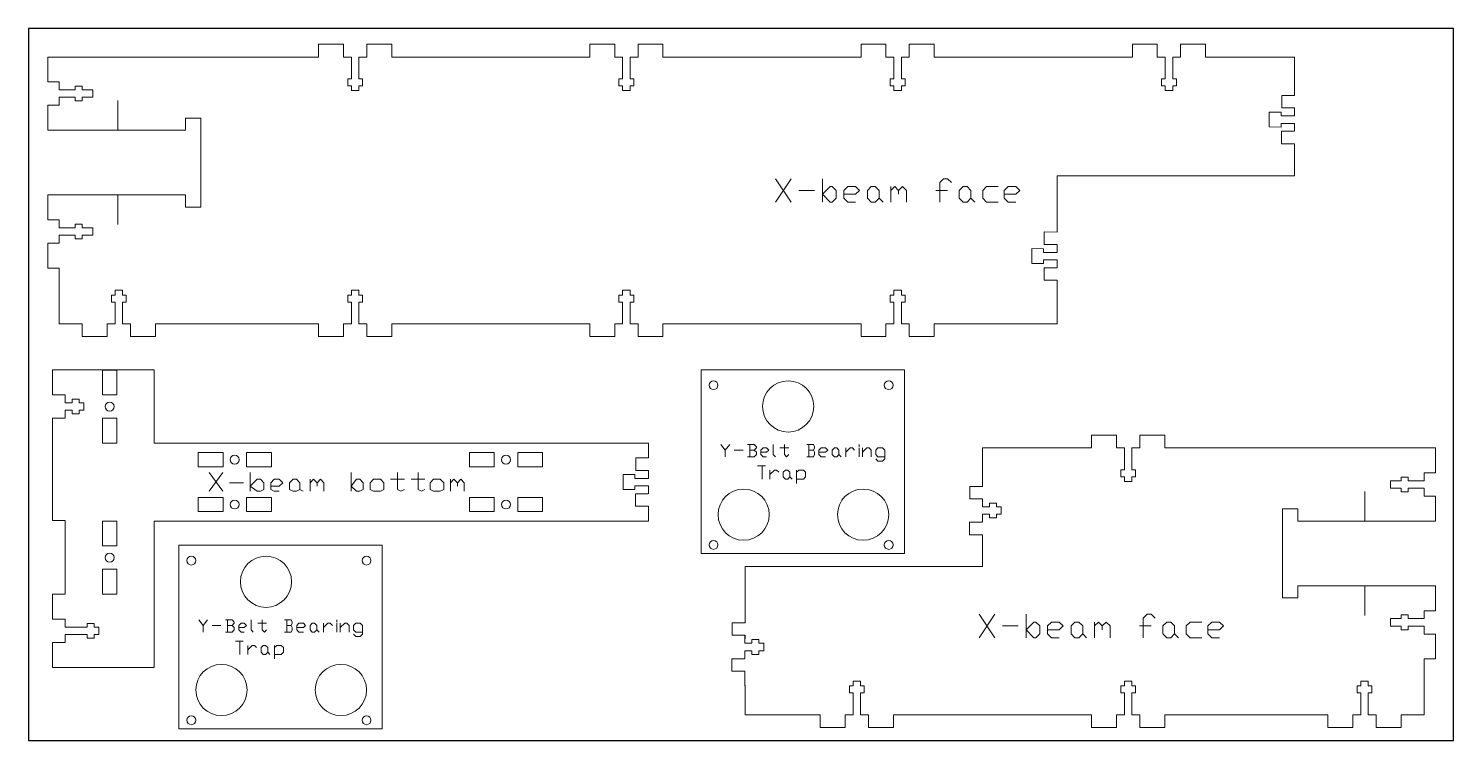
# Model space of a CAD drawing. Header units: inches. Extents: x -12 to 12, y -6 to 6.
import ezdxf

# ---------------------------------------------------------------- set-up
doc = ezdxf.new("R2010")
doc.units = ezdxf.units.IN
doc.layers.get('0').update_dxf_attribs({"linetype": 'CONTINUOUS', "lineweight": 25, "true_color": 0x000000})
doc.layers.add('CUT_SHEET_4a', color=7, linetype='CONTINUOUS', lineweight=0, true_color=0x000000)

# ---------------------------------------------------------------- blocks, each defined once
blk = doc.blocks.new('BORDER')
for p, q in [((24, 0), (0, 0)), ((0, 0), (0, -12)), ((24, -12), (24, 0)), ((0, -12), (24, -12))]:
    blk.add_line(p, q)
blk = doc.blocks.new('xbeamface_2_L')
at = {"layer": 'CUT_SHEET_4a', "color": 3, "lineweight": 15, "true_color": 0x00ff00}
for p, q in [((0, 0), (0, -0.42)), ((4.56, 0), (0, 0)), ((4.98, 0.215), (4.56, 0.215)), ((4.56, 0.215), (4.56, 0)), ((4.98, 0), (4.98, 0.215)), ((5.114, 0), (4.98, 0)), ((5.114, -0.368), (5.114, 0)), ((5.374, 0), (5.24, 0)), ((5.24, 0), (5.24, -0.368)), ((5.793, 0.215), (5.374, 0.215)), ((5.374, 0.215), (5.374, 0)), ((5.793, 0), (5.793, 0.215)), ((9.129, 0), (5.793, 0)), ((9.549, 0.215), (9.129, 0.215)), ((9.129, 0.215), (9.129, 0)), ((9.549, 0), (9.549, 0.215)), ((9.683, 0), (9.549, 0)), ((9.683, -0.368), (9.683, 0)), ((9.943, 0), (9.809, 0)), ((9.809, 0), (9.809, -0.368)), ((10.362, 0.215), (9.943, 0.215)), ((9.943, 0.215), (9.943, 0)), ((10.362, 0), (10.362, 0.215)), ((13.698, 0), (10.362, 0)), ((14.118, 0.215), (13.698, 0.215)), ((13.698, 0.215), (13.698, 0)), ((14.118, 0), (14.118, 0.215)), ((14.252, 0), (14.118, 0)), ((14.252, -0.368), (14.252, 0)), ((14.511, 0), (14.378, 0)), ((14.378, 0), (14.378, -0.368)), ((14.931, 0.215), (14.511, 0.215)), ((14.511, 0.215), (14.511, 0)), ((14.931, 0), (14.931, 0.215)), ((18.267, 0), (14.931, 0)), ((18.687, 0.215), (18.267, 0.215)), ((18.267, 0.215), (18.267, 0)), ((18.687, 0), (18.687, 0.215)), ((18.821, 0), (18.687, 0)), ((18.821, -0.368), (18.821, 0)), ((19.08, 0), (18.947, 0)), ((18.947, 0), (18.947, -0.368)), ((19.5, 0.215), (19.08, 0.215)), ((19.08, 0.215), (19.08, 0)), ((19.5, 0), (19.5, 0.215)), ((21, 0), (19.5, 0)), ((21, 0), (21, -0.649)), ((0, -0.42), (0.193, -0.42)), ((0.193, -0.42), (0.193, -0.554)), ((5.052, -0.486), (5.052, -0.368)), ((5.052, -0.368), (5.114, -0.368)), ((5.24, -0.368), (5.302, -0.368)), ((5.302, -0.368), (5.302, -0.486)), ((9.621, -0.486), (9.621, -0.368)), ((9.621, -0.368), (9.683, -0.368)), ((9.809, -0.368), (9.871, -0.368)), ((9.871, -0.368), (9.871, -0.486)), ((14.19, -0.486), (14.19, -0.368)), ((14.19, -0.368), (14.252, -0.368)), ((14.378, -0.368), (14.44, -0.368)), ((14.44, -0.368), (14.44, -0.486)), ((18.759, -0.486), (18.759, -0.368)), ((18.759, -0.368), (18.821, -0.368)), ((18.947, -0.368), (19.009, -0.368)), ((19.009, -0.368), (19.009, -0.486)), ((0.193, -0.554), (0.461, -0.554)), ((0.461, -0.679), (0.193, -0.679)), ((0.193, -0.679), (0.193, -0.813)), ((0.461, -0.554), (0.461, -0.492)), ((0.461, -0.492), (0.579, -0.492)), ((0.461, -0.741), (0.461, -0.679)), ((0.579, -0.492), (0.579, -0.554)), ((0.579, -0.554), (0.758, -0.554)), ((0.758, -0.679), (0.579, -0.679)), ((0.579, -0.679), (0.579, -0.741)), ((0.758, -0.554), (0.758, -0.679)), ((5.114, -0.486), (5.052, -0.486)), ((5.114, -0.565), (5.114, -0.486)), ((5.24, -0.565), (5.114, -0.565)), ((5.302, -0.486), (5.24, -0.486)), ((5.24, -0.486), (5.24, -0.565)), ((9.683, -0.486), (9.621, -0.486)), ((9.683, -0.565), (9.683, -0.486)), ((9.809, -0.565), (9.683, -0.565)), ((9.871, -0.486), (9.809, -0.486)), ((9.809, -0.486), (9.809, -0.565)), ((14.252, -0.486), (14.19, -0.486)), ((14.252, -0.565), (14.252, -0.486)), ((14.378, -0.565), (14.252, -0.565)), ((14.44, -0.486), (14.378, -0.486)), ((14.378, -0.486), (14.378, -0.565)), ((18.821, -0.486), (18.759, -0.486)), ((18.821, -0.565), (18.821, -0.486)), ((18.947, -0.565), (18.821, -0.565)), ((19.009, -0.486), (18.947, -0.486)), ((18.947, -0.486), (18.947, -0.565)), ((20.784, -0.648), (20.784, -0.858)), ((20.784, -0.648), (21, -0.649)), ((0.193, -0.813), (0, -0.813)), ((0, -0.813), (0, -1.233)), ((0.579, -0.741), (0.461, -0.741)), ((20.572, -1.179), (20.572, -0.929)), ((20.572, -0.929), (20.771, -0.93)), ((20.771, -0.93), (20.771, -0.993)), ((20.784, -0.858), (20.999, -0.858)), ((20.999, -0.858), (21, -0.993)), ((2.322, -1.234), (2.322, -1.029)), ((2.322, -1.029), (2.562, -1.029)), ((2.562, -1.029), (2.572, -1.029)), ((2.572, -1.029), (2.577, -1.029)), ((2.577, -1.029), (2.577, -2.528)), ((20.771, -1.18), (20.572, -1.179)), ((20.771, -0.993), (20.999, -0.993)), ((20.771, -1.119), (20.999, -1.118)), ((20.771, -1.119), (20.771, -1.18)), ((21, -1.118), (21, -1.25)), ((0, -1.233), (0.193, -1.233)), ((0.193, -1.233), (0.193, -1.234)), ((0.193, -1.234), (2.322, -1.234)), ((20.78, -1.252), (20.78, -1.462)), ((20.995, -1.252), (20.78, -1.252)), ((20.78, -1.462), (20.999, -1.462)), ((21, -1.462), (21, -2)), ((21, -2), (17, -2)), ((17, -2), (17, -2.949)), ((0.193, -2.324), (0, -2.324)), ((0, -2.324), (0, -2.743)), ((2.322, -2.323), (0.193, -2.323)), ((0.193, -2.323), (0.193, -2.324)), ((2.322, -2.528), (2.322, -2.323)), ((2.562, -2.528), (2.322, -2.528)), ((2.572, -2.528), (2.562, -2.528)), ((2.577, -2.528), (2.572, -2.528)), ((0, -2.743), (0.193, -2.743)), ((0.193, -2.743), (0.193, -2.877)), ((0.193, -2.877), (0.461, -2.877)), ((0.461, -2.877), (0.461, -2.815)), ((0.461, -2.815), (0.579, -2.815)), ((0.579, -2.815), (0.579, -2.877)), ((0.579, -2.877), (0.758, -2.877)), ((0.758, -2.877), (0.758, -3.003)), ((0.461, -3.003), (0.193, -3.003)), ((0.193, -3.003), (0.193, -3.137)), ((0.461, -3.065), (0.461, -3.003)), ((0.579, -3.065), (0.461, -3.065)), ((0.758, -3.003), (0.579, -3.003)), ((0.579, -3.003), (0.579, -3.065)), ((16.784, -2.948), (16.784, -3.158)), ((16.784, -2.948), (17, -2.949)), ((0.193, -3.137), (0, -3.137)), ((0, -3.137), (0, -3.557)), ((16.572, -3.479), (16.572, -3.229)), ((16.572, -3.229), (16.771, -3.23)), ((16.771, -3.23), (16.771, -3.293)), ((16.771, -3.293), (16.999, -3.293)), ((16.784, -3.158), (16.999, -3.158)), ((17, -3.158), (16.999, -3.293)), ((16.999, -3.158), (16.999, -3.293)), ((0, -3.557), (0.193, -3.557)), ((0.193, -3.557), (0.193, -4.497)), ((16.771, -3.48), (16.572, -3.479)), ((16.771, -3.419), (16.999, -3.418)), ((16.771, -3.419), (16.771, -3.48)), ((16.78, -3.552), (16.78, -3.762)), ((16.995, -3.552), (16.78, -3.552)), ((16.999, -3.418), (16.999, -3.551)), ((16.78, -3.762), (16.999, -3.762)), ((16.999, -3.762), (16.999, -4.008)), ((1.072, -4.129), (1.072, -4.011)), ((1.072, -4.011), (1.134, -4.011)), ((1.134, -4.011), (1.134, -3.932)), ((1.134, -3.932), (1.26, -3.932)), ((1.26, -3.932), (1.26, -4.011)), ((1.26, -4.011), (1.322, -4.011)), ((1.322, -4.011), (1.322, -4.129)), ((5.052, -4.129), (5.052, -4.011)), ((5.052, -4.011), (5.114, -4.011)), ((5.114, -4.011), (5.114, -3.932)), ((5.114, -3.932), (5.24, -3.932)), ((5.24, -3.932), (5.24, -4.011)), ((5.24, -4.011), (5.302, -4.011)), ((5.302, -4.011), (5.302, -4.129)), ((9.621, -4.129), (9.621, -4.011)), ((9.621, -4.011), (9.683, -4.011)), ((9.683, -4.011), (9.683, -3.932)), ((9.683, -3.932), (9.809, -3.932)), ((9.809, -3.932), (9.809, -4.011)), ((9.809, -4.011), (9.871, -4.011)), ((9.871, -4.011), (9.871, -4.129)), ((14.19, -4.129), (14.19, -4.011)), ((14.19, -4.011), (14.252, -4.011)), ((14.252, -4.011), (14.252, -3.932)), ((14.252, -3.932), (14.378, -3.932)), ((14.378, -3.932), (14.378, -4.011)), ((14.378, -4.011), (14.44, -4.011)), ((14.44, -4.011), (14.44, -4.129)), ((16.999, -4.008), (16.999, -4.011)), ((17, -4), (17, -4.497)), ((1.134, -4.129), (1.072, -4.129)), ((1.134, -4.497), (1.134, -4.129)), ((1.322, -4.129), (1.26, -4.129)), ((1.26, -4.129), (1.26, -4.497)), ((5.114, -4.129), (5.052, -4.129)), ((5.114, -4.497), (5.114, -4.129)), ((5.302, -4.129), (5.24, -4.129)), ((5.24, -4.129), (5.24, -4.497)), ((9.683, -4.129), (9.621, -4.129)), ((9.683, -4.497), (9.683, -4.129)), ((9.871, -4.129), (9.809, -4.129)), ((9.809, -4.129), (9.809, -4.497)), ((14.252, -4.129), (14.19, -4.129)), ((14.252, -4.497), (14.252, -4.129)), ((14.44, -4.129), (14.378, -4.129)), ((14.378, -4.129), (14.378, -4.497)), ((0.193, -4.497), (0.581, -4.497)), ((0.581, -4.497), (0.581, -4.712)), ((1.001, -4.712), (1.001, -4.497)), ((1.001, -4.497), (1.134, -4.497)), ((1.26, -4.497), (1.394, -4.497)), ((1.394, -4.497), (1.394, -4.712)), ((1.814, -4.712), (1.814, -4.497)), ((1.814, -4.497), (4.56, -4.497)), ((4.56, -4.497), (4.56, -4.712)), ((4.98, -4.712), (4.98, -4.497)), ((4.98, -4.497), (5.114, -4.497)), ((5.24, -4.497), (5.374, -4.497)), ((5.374, -4.497), (5.374, -4.712)), ((5.793, -4.712), (5.793, -4.497)), ((5.793, -4.497), (9.129, -4.497)), ((9.129, -4.497), (9.129, -4.712)), ((9.549, -4.712), (9.549, -4.497)), ((9.549, -4.497), (9.683, -4.497)), ((9.809, -4.497), (9.943, -4.497)), ((9.943, -4.497), (9.943, -4.712)), ((10.362, -4.712), (10.362, -4.497)), ((10.362, -4.497), (13.698, -4.497)), ((13.698, -4.497), (13.698, -4.712)), ((14.118, -4.712), (14.118, -4.497)), ((14.118, -4.497), (14.252, -4.497)), ((14.378, -4.497), (14.511, -4.497)), ((14.511, -4.497), (14.511, -4.712)), ((14.931, -4.712), (14.931, -4.497)), ((14.931, -4.497), (17, -4.497)), ((17, -4.497), (17, -4.5)), ((0.581, -4.712), (1.001, -4.712)), ((1.394, -4.712), (1.814, -4.712)), ((4.56, -4.712), (4.98, -4.712)), ((5.374, -4.712), (5.793, -4.712)), ((9.129, -4.712), (9.549, -4.712)), ((9.943, -4.712), (10.362, -4.712)), ((13.698, -4.712), (14.118, -4.712)), ((14.511, -4.712), (14.931, -4.712))]:
    blk.add_line(p, q, dxfattribs=at)
at = {"layer": 'CUT_SHEET_4a'}
for p, q in [((21, -0.649), (21, -0.649)), ((20.999, -0.858), (20.999, -0.858)), ((21, -0.993), (21, -0.993)), ((21, -1.118), (21, -1.118)), ((20.995, -1.252), (20.995, -1.252)), ((21, -2), (21, -2))]:
    blk.add_line(p, q, dxfattribs=at)
at = {"layer": 'CUT_SHEET_4a', "color": 7, "lineweight": 15, "true_color": 0x000000}
for p, q in [((1.18, -0.734), (1.18, -1.234)), ((12.257, -2.051), (12.52, -2.446)), ((12.257, -2.446), (12.52, -2.051)), ((13.047, -2.446), (13.047, -2.051)), ((15.088, -2.051), (15.023, -2.117)), ((15.023, -2.117), (15.023, -2.446)), ((15.154, -2.051), (15.088, -2.051)), ((15.22, -2.117), (15.154, -2.051)), ((1.18, -2.323), (1.18, -2.823)), ((12.652, -2.248), (12.915, -2.248)), ((13.047, -2.314), (13.179, -2.182)), ((13.179, -2.446), (13.047, -2.314)), ((13.179, -2.182), (13.212, -2.182)), ((13.212, -2.182), (13.277, -2.248)), ((13.277, -2.38), (13.212, -2.446)), ((13.277, -2.248), (13.277, -2.38)), ((13.475, -2.182), (13.409, -2.248)), ((13.409, -2.248), (13.409, -2.38)), ((13.409, -2.314), (13.607, -2.314)), ((13.409, -2.38), (13.475, -2.446)), ((13.607, -2.182), (13.475, -2.182)), ((13.673, -2.248), (13.607, -2.182)), ((13.607, -2.314), (13.673, -2.248)), ((13.804, -2.248), (13.87, -2.182)), ((13.804, -2.38), (13.804, -2.248)), ((13.87, -2.446), (13.804, -2.38)), ((13.87, -2.182), (13.936, -2.182)), ((13.936, -2.182), (14.002, -2.248)), ((14.002, -2.38), (13.936, -2.446)), ((14.002, -2.248), (14.002, -2.38)), ((14.002, -2.38), (14.068, -2.446)), ((14.199, -2.248), (14.265, -2.182)), ((14.199, -2.446), (14.199, -2.182)), ((14.265, -2.182), (14.331, -2.248)), ((14.331, -2.248), (14.397, -2.182)), ((14.331, -2.248), (14.331, -2.314)), ((14.397, -2.182), (14.463, -2.248)), ((14.463, -2.248), (14.463, -2.446)), ((14.957, -2.248), (15.154, -2.248)), ((15.352, -2.248), (15.418, -2.182)), ((15.352, -2.38), (15.352, -2.248)), ((15.418, -2.446), (15.352, -2.38)), ((15.418, -2.182), (15.484, -2.182)), ((15.484, -2.182), (15.549, -2.248)), ((15.549, -2.38), (15.484, -2.446)), ((15.549, -2.248), (15.549, -2.38)), ((15.549, -2.38), (15.615, -2.446)), ((15.813, -2.182), (15.747, -2.248)), ((15.747, -2.248), (15.747, -2.38)), ((15.747, -2.38), (15.813, -2.446)), ((16.01, -2.182), (15.813, -2.182)), ((16.175, -2.182), (16.109, -2.248)), ((16.109, -2.248), (16.109, -2.38)), ((16.109, -2.314), (16.307, -2.314)), ((16.109, -2.38), (16.175, -2.446)), ((16.307, -2.182), (16.175, -2.182)), ((16.373, -2.248), (16.307, -2.182)), ((16.307, -2.314), (16.373, -2.248)), ((13.212, -2.446), (13.179, -2.446)), ((13.475, -2.446), (13.607, -2.446)), ((13.936, -2.446), (13.87, -2.446)), ((15.484, -2.446), (15.418, -2.446)), ((15.813, -2.446), (16.01, -2.446)), ((16.175, -2.446), (16.307, -2.446))]:
    blk.add_line(p, q, dxfattribs=at)
blk = doc.blocks.new('xbeamface_2_R')
at = {"layer": 'CUT_SHEET_4a', "color": 3, "lineweight": 15, "true_color": 0x00ff00}
for p, q in [((6.256, 2.215), (5.836, 2.215)), ((5.836, 2.215), (5.836, 2)), ((6.256, 2), (6.256, 2.215)), ((7.069, 2.215), (6.649, 2.215)), ((6.649, 2.215), (6.649, 2)), ((7.069, 2), (7.069, 2.215)), ((5.836, 2), (4, 2)), ((4, 2), (4, 1.351)), ((6.39, 2), (6.256, 2)), ((6.39, 1.632), (6.39, 2)), ((6.649, 2), (6.515, 2)), ((6.515, 2), (6.515, 1.632)), ((11.629, 2), (7.069, 2)), ((11.629, 1.58), (11.629, 2)), ((6.328, 1.514), (6.328, 1.632)), ((6.328, 1.632), (6.39, 1.632)), ((6.39, 1.514), (6.328, 1.514)), ((6.39, 1.435), (6.39, 1.514)), ((6.515, 1.632), (6.577, 1.632)), ((6.577, 1.514), (6.515, 1.514)), ((6.515, 1.514), (6.515, 1.435)), ((6.577, 1.632), (6.577, 1.514)), ((10.872, 1.321), (10.872, 1.446)), ((10.872, 1.446), (11.05, 1.446)), ((11.05, 1.446), (11.05, 1.508)), ((11.05, 1.508), (11.169, 1.508)), ((11.169, 1.508), (11.169, 1.446)), ((11.169, 1.446), (11.436, 1.446)), ((11.436, 1.446), (11.436, 1.58)), ((11.436, 1.58), (11.629, 1.58)), ((3.784, 1.352), (3.784, 1.142)), ((3.784, 1.352), (4, 1.351)), ((6.515, 1.435), (6.39, 1.435)), ((11.05, 1.321), (10.872, 1.321)), ((11.05, 1.259), (11.05, 1.321)), ((11.169, 1.259), (11.05, 1.259)), ((11.436, 1.321), (11.169, 1.321)), ((11.169, 1.321), (11.169, 1.259)), ((11.436, 1.187), (11.436, 1.321)), ((3.784, 1.142), (3.999, 1.142)), ((3.999, 1.142), (4, 1.007)), ((3.999, 1.007), (4.117, 1.007)), ((4.117, 1.007), (4.117, 1.069)), ((4.117, 1.069), (4.235, 1.069)), ((4.235, 1.069), (4.235, 1.007)), ((4.235, 1.007), (4.314, 1.007)), ((4.314, 1.007), (4.314, 0.882)), ((9.053, -0.528), (9.053, 0.971)), ((9.053, 0.971), (9.058, 0.971)), ((9.058, 0.971), (9.068, 0.971)), ((9.068, 0.971), (9.308, 0.971)), ((9.308, 0.971), (9.308, 0.766)), ((11.629, 1.187), (11.436, 1.187)), ((11.629, 0.767), (11.629, 1.187)), ((3.78, 0.748), (3.78, 0.538)), ((3.995, 0.748), (3.78, 0.748)), ((4.117, 0.882), (3.999, 0.882)), ((4, 0.882), (4, 0.75)), ((4.117, 0.82), (4.117, 0.882)), ((4.235, 0.82), (4.117, 0.82)), ((4.314, 0.882), (4.235, 0.882)), ((4.235, 0.882), (4.235, 0.82)), ((9.308, 0.766), (11.436, 0.766)), ((11.436, 0.766), (11.436, 0.767)), ((11.436, 0.767), (11.629, 0.767)), ((3.78, 0.538), (3.999, 0.538)), ((4, 0.538), (4, 0)), ((4, 0), (0, 0)), ((0, 0), (0, -0.949)), ((11.436, -0.323), (9.308, -0.323)), ((9.308, -0.323), (9.308, -0.528)), ((11.436, -0.324), (11.436, -0.323)), ((11.629, -0.324), (11.436, -0.324)), ((11.629, -0.743), (11.629, -0.324)), ((9.058, -0.528), (9.053, -0.528)), ((9.068, -0.528), (9.058, -0.528)), ((9.308, -0.528), (9.068, -0.528)), ((-0.216, -0.948), (-0.216, -1.158)), ((-0.216, -0.948), (0, -0.949)), ((10.872, -1.003), (10.872, -0.877)), ((10.872, -0.877), (11.05, -0.877)), ((11.05, -0.877), (11.05, -0.815)), ((11.05, -0.815), (11.169, -0.815)), ((11.169, -0.815), (11.169, -0.877)), ((11.169, -0.877), (11.436, -0.877)), ((11.436, -0.877), (11.436, -0.743)), ((11.436, -0.743), (11.629, -0.743)), ((-0.216, -1.158), (-0.001, -1.158)), ((0, -1.158), (-0.001, -1.293)), ((-0.001, -1.158), (-0.001, -1.293)), ((11.05, -1.003), (10.872, -1.003)), ((11.05, -1.065), (11.05, -1.003)), ((11.169, -1.065), (11.05, -1.065)), ((11.436, -1.003), (11.169, -1.003)), ((11.169, -1.003), (11.169, -1.065)), ((11.436, -1.137), (11.436, -1.003)), ((11.629, -1.137), (11.436, -1.137)), ((11.629, -1.557), (11.629, -1.137)), ((-0.001, -1.293), (0.117, -1.293)), ((0.117, -1.418), (-0.001, -1.418)), ((-0.001, -1.418), (-0.001, -1.551)), ((0.117, -1.293), (0.117, -1.231)), ((0.117, -1.231), (0.235, -1.231)), ((0.117, -1.48), (0.117, -1.418)), ((0.235, -1.231), (0.235, -1.293)), ((0.235, -1.293), (0.314, -1.293)), ((0.314, -1.418), (0.235, -1.418)), ((0.235, -1.418), (0.235, -1.48)), ((0.314, -1.293), (0.314, -1.418)), ((-0.22, -1.552), (-0.22, -1.762)), ((-0.005, -1.552), (-0.22, -1.552)), ((0.235, -1.48), (0.117, -1.48)), ((11.436, -2.497), (11.436, -1.557)), ((11.436, -1.557), (11.629, -1.557)), ((-0.22, -1.762), (-0.001, -1.762)), ((-0.001, -1.762), (-0.001, -2.008)), ((-0.001, -2.008), (-0.001, -2.011)), ((0, -2), (0, -2.497)), ((1.759, -2.129), (1.759, -2.011)), ((1.759, -2.011), (1.821, -2.011)), ((1.821, -2.129), (1.759, -2.129)), ((1.821, -2.011), (1.821, -1.932)), ((1.821, -1.932), (1.947, -1.932)), ((1.821, -2.497), (1.821, -2.129)), ((1.947, -1.932), (1.947, -2.011)), ((1.947, -2.011), (2.009, -2.011)), ((2.009, -2.129), (1.947, -2.129)), ((1.947, -2.129), (1.947, -2.497)), ((2.009, -2.011), (2.009, -2.129)), ((6.328, -2.129), (6.328, -2.011)), ((6.328, -2.011), (6.39, -2.011)), ((6.39, -2.129), (6.328, -2.129)), ((6.39, -2.011), (6.39, -1.932)), ((6.39, -1.932), (6.515, -1.932)), ((6.39, -2.497), (6.39, -2.129)), ((6.515, -1.932), (6.515, -2.011)), ((6.515, -2.011), (6.577, -2.011)), ((6.577, -2.129), (6.515, -2.129)), ((6.515, -2.129), (6.515, -2.497)), ((6.577, -2.011), (6.577, -2.129)), ((10.307, -2.129), (10.307, -2.011)), ((10.307, -2.011), (10.369, -2.011)), ((10.369, -2.129), (10.307, -2.129)), ((10.369, -2.011), (10.369, -1.932)), ((10.369, -1.932), (10.495, -1.932)), ((10.369, -2.497), (10.369, -2.129)), ((10.495, -1.932), (10.495, -2.011)), ((10.495, -2.011), (10.557, -2.011)), ((10.557, -2.129), (10.495, -2.129)), ((10.495, -2.129), (10.495, -2.497)), ((10.557, -2.011), (10.557, -2.129)), ((0, -2.497), (0, -2.5)), ((0, -2.497), (1.267, -2.497)), ((1.267, -2.497), (1.267, -2.712)), ((1.687, -2.712), (1.687, -2.497)), ((1.687, -2.497), (1.821, -2.497)), ((1.947, -2.497), (2.08, -2.497)), ((2.08, -2.497), (2.08, -2.712)), ((2.5, -2.712), (2.5, -2.497)), ((2.5, -2.497), (5.836, -2.497)), ((5.836, -2.497), (5.836, -2.712)), ((6.256, -2.712), (6.256, -2.497)), ((6.256, -2.497), (6.39, -2.497)), ((6.515, -2.497), (6.649, -2.497)), ((6.649, -2.497), (6.649, -2.712)), ((7.069, -2.712), (7.069, -2.497)), ((7.069, -2.497), (9.816, -2.497)), ((9.816, -2.497), (9.816, -2.712)), ((10.235, -2.712), (10.235, -2.497)), ((10.235, -2.497), (10.369, -2.497)), ((10.495, -2.497), (10.629, -2.497)), ((10.629, -2.497), (10.629, -2.712)), ((11.049, -2.712), (11.049, -2.497)), ((11.049, -2.497), (11.436, -2.497)), ((1.267, -2.712), (1.687, -2.712)), ((2.08, -2.712), (2.5, -2.712)), ((5.836, -2.712), (6.256, -2.712)), ((6.649, -2.712), (7.069, -2.712)), ((9.816, -2.712), (10.235, -2.712)), ((10.629, -2.712), (11.049, -2.712))]:
    blk.add_line(p, q, dxfattribs=at)
at = {"layer": 'CUT_SHEET_4a'}
for p, q in [((4, 1.351), (4, 1.351)), ((3.999, 1.142), (3.999, 1.142)), ((4, 1.007), (4, 1.007)), ((3.995, 0.748), (3.995, 0.748)), ((4, 0.882), (4, 0.882)), ((4, 0), (4, 0))]:
    blk.add_line(p, q, dxfattribs=at)
at = {"layer": 'CUT_SHEET_4a', "color": 7, "lineweight": 15, "true_color": 0x000000}
for p, q in [((10.438, 1.266), (10.438, 0.766)), ((10.438, -0.323), (10.438, -0.823)), ((3.942, -0.802), (4.205, -1.198)), ((3.942, -1.198), (4.205, -0.802)), ((4.732, -1.198), (4.732, -0.802)), ((4.732, -1.066), (4.864, -0.934)), ((4.864, -0.934), (4.897, -0.934)), ((4.897, -0.934), (4.963, -1)), ((5.16, -0.934), (5.095, -1)), ((5.292, -0.934), (5.16, -0.934)), ((5.358, -1), (5.292, -0.934)), ((5.49, -1), (5.556, -0.934)), ((5.556, -0.934), (5.621, -0.934)), ((5.621, -0.934), (5.687, -1)), ((5.885, -1), (5.951, -0.934)), ((5.885, -1.198), (5.885, -0.934)), ((5.951, -0.934), (6.016, -1)), ((6.016, -1), (6.082, -0.934)), ((6.082, -0.934), (6.148, -1)), ((6.774, -0.802), (6.708, -0.868)), ((6.708, -0.868), (6.708, -1.198)), ((6.84, -0.802), (6.774, -0.802)), ((6.905, -0.868), (6.84, -0.802)), ((7.037, -1), (7.103, -0.934)), ((7.103, -0.934), (7.169, -0.934)), ((7.169, -0.934), (7.235, -1)), ((7.498, -0.934), (7.432, -1)), ((7.696, -0.934), (7.498, -0.934)), ((7.86, -0.934), (7.795, -1)), ((7.992, -0.934), (7.86, -0.934)), ((8.058, -1), (7.992, -0.934)), ((4.337, -1), (4.601, -1)), ((4.864, -1.198), (4.732, -1.066)), ((4.897, -1.198), (4.864, -1.198)), ((4.963, -1.132), (4.897, -1.198)), ((4.963, -1), (4.963, -1.132)), ((5.095, -1), (5.095, -1.132)), ((5.095, -1.066), (5.292, -1.066)), ((5.095, -1.132), (5.16, -1.198)), ((5.16, -1.198), (5.292, -1.198)), ((5.292, -1.066), (5.358, -1)), ((5.49, -1.132), (5.49, -1)), ((5.556, -1.198), (5.49, -1.132)), ((5.621, -1.198), (5.556, -1.198)), ((5.687, -1.132), (5.621, -1.198)), ((5.687, -1), (5.687, -1.132)), ((5.687, -1.132), (5.753, -1.198)), ((6.016, -1), (6.016, -1.066)), ((6.148, -1), (6.148, -1.198)), ((6.642, -1), (6.84, -1)), ((7.037, -1.132), (7.037, -1)), ((7.103, -1.198), (7.037, -1.132)), ((7.169, -1.198), (7.103, -1.198)), ((7.235, -1.132), (7.169, -1.198)), ((7.235, -1), (7.235, -1.132)), ((7.235, -1.132), (7.301, -1.198)), ((7.432, -1), (7.432, -1.132)), ((7.432, -1.132), (7.498, -1.198)), ((7.498, -1.198), (7.696, -1.198)), ((7.795, -1), (7.795, -1.132)), ((7.795, -1.066), (7.992, -1.066)), ((7.795, -1.132), (7.86, -1.198)), ((7.86, -1.198), (7.992, -1.198)), ((7.992, -1.066), (8.058, -1))]:
    blk.add_line(p, q, dxfattribs=at)
blk = doc.blocks.new('xbeambottomL')
at = {"layer": 'CUT_SHEET_4a', "color": 3, "lineweight": 15, "true_color": 0x00ff00}
for p, q in [((1.714, 0), (0, 0)), ((0, 0), (0, -0.42)), ((1.714, -1.234), (1.714, 0)), ((1.084, -0.001), (0.845, -0.001)), ((0.845, -0.001), (0.845, -0.42)), ((1.084, -0.42), (1.084, -0.001)), ((0, -0.42), (0.215, -0.42)), ((0.215, -0.42), (0.215, -0.554)), ((0.845, -0.42), (1.084, -0.42)), ((0.215, -0.554), (0.333, -0.554)), ((0.333, -0.679), (0.215, -0.679)), ((0.215, -0.679), (0.215, -0.813)), ((0.333, -0.554), (0.333, -0.492)), ((0.333, -0.492), (0.451, -0.492)), ((0.333, -0.741), (0.333, -0.679)), ((0.451, -0.492), (0.451, -0.554)), ((0.451, -0.554), (0.53, -0.554)), ((0.53, -0.679), (0.451, -0.679)), ((0.451, -0.679), (0.451, -0.741)), ((0.53, -0.554), (0.53, -0.679)), ((0.215, -0.813), (0, -0.813)), ((0, -0.813), (0, -2.538)), ((0.451, -0.741), (0.333, -0.741)), ((1.084, -0.814), (0.845, -0.814)), ((0.845, -0.814), (0.845, -1.234)), ((1.084, -1.234), (1.084, -0.814)), ((0.845, -1.234), (1.084, -1.234)), ((5.355, -1.234), (1.714, -1.234)), ((2.454, -1.392), (2.873, -1.392)), ((2.454, -1.632), (2.454, -1.392)), ((2.873, -1.392), (2.873, -1.632)), ((3.267, -1.392), (3.687, -1.392)), ((3.267, -1.632), (3.267, -1.392)), ((3.687, -1.392), (3.687, -1.632)), ((10.039, -1.234), (5.355, -1.234)), ((7.442, -1.392), (7.022, -1.392)), ((7.022, -1.392), (7.022, -1.632)), ((7.442, -1.632), (7.442, -1.392)), ((8.255, -1.392), (7.836, -1.392)), ((7.836, -1.392), (7.836, -1.632)), ((8.255, -1.632), (8.255, -1.392)), ((10.039, -1.234), (10.038, -1.483)), ((2.873, -1.632), (2.454, -1.632)), ((3.687, -1.632), (3.267, -1.632)), ((7.022, -1.632), (7.442, -1.632)), ((7.836, -1.632), (8.255, -1.632)), ((9.823, -1.482), (9.823, -1.692)), ((9.823, -1.482), (10.038, -1.483)), ((9.611, -2.013), (9.611, -1.763)), ((9.611, -1.763), (9.81, -1.764)), ((9.81, -1.764), (9.81, -1.827)), ((9.81, -1.827), (10.038, -1.827)), ((9.823, -1.692), (10.038, -1.692)), ((10.038, -1.692), (10.038, -1.827)), ((2.454, -2.388), (2.454, -2.148)), ((2.454, -2.148), (2.873, -2.148)), ((2.873, -2.148), (2.873, -2.388)), ((3.267, -2.388), (3.267, -2.148)), ((3.267, -2.148), (3.687, -2.148)), ((3.687, -2.148), (3.687, -2.388)), ((7.442, -2.148), (7.022, -2.148)), ((7.022, -2.148), (7.022, -2.388)), ((7.442, -2.388), (7.442, -2.148)), ((8.255, -2.148), (7.836, -2.148)), ((7.836, -2.148), (7.836, -2.388)), ((8.255, -2.388), (8.255, -2.148)), ((9.81, -2.014), (9.611, -2.013)), ((9.81, -1.953), (10.038, -1.953)), ((9.81, -1.953), (9.81, -2.014)), ((9.819, -2.086), (9.819, -2.296)), ((10.034, -2.086), (9.819, -2.086)), ((10.038, -1.953), (10.038, -2.086)), ((2.873, -2.388), (2.454, -2.388)), ((3.687, -2.388), (3.267, -2.388)), ((7.022, -2.388), (7.442, -2.388)), ((7.836, -2.388), (8.255, -2.388)), ((9.819, -2.296), (10.038, -2.296)), ((10.038, -2.296), (10.037, -2.546)), ((0, -2.538), (0.215, -2.538)), ((0.215, -2.538), (0.215, -3.78)), ((1.084, -2.547), (0.845, -2.547)), ((0.845, -2.547), (0.845, -2.966)), ((1.084, -2.966), (1.084, -2.547)), ((1.714, -3.78), (1.714, -2.546)), ((1.714, -2.546), (5.355, -2.546)), ((5.355, -2.546), (10.037, -2.546)), ((0.845, -2.966), (1.084, -2.966)), ((1.084, -3.36), (0.845, -3.36)), ((0.845, -3.36), (0.845, -3.78)), ((1.084, -3.78), (1.084, -3.36)), ((0.215, -3.78), (0, -3.78)), ((0, -3.78), (0, -4.2)), ((0.845, -3.78), (1.084, -3.78)), ((1.714, -5.013), (1.714, -3.78)), ((0, -4.2), (0.215, -4.2)), ((0.215, -4.2), (0.215, -4.334)), ((0.583, -4.334), (0.583, -4.272)), ((0.583, -4.272), (0.701, -4.272)), ((0.701, -4.272), (0.701, -4.334)), ((0.215, -4.334), (0.583, -4.334)), ((0.583, -4.46), (0.215, -4.46)), ((0.215, -4.46), (0.215, -4.593)), ((0.583, -4.522), (0.583, -4.46)), ((0.701, -4.522), (0.583, -4.522)), ((0.701, -4.334), (0.78, -4.334)), ((0.78, -4.46), (0.701, -4.46)), ((0.701, -4.46), (0.701, -4.522)), ((0.78, -4.334), (0.78, -4.46)), ((0.215, -4.593), (0, -4.593)), ((0, -4.593), (0, -5.013)), ((0, -5.013), (1.714, -5.013))]:
    blk.add_line(p, q, dxfattribs=at)
at = {"layer": 'CUT_SHEET_4a', "color": 7, "lineweight": 15, "true_color": 0x000000}
for p, q in [((2.639, -1.728), (2.869, -2.045)), ((2.639, -2.045), (2.869, -1.728)), ((2.985, -1.901), (3.216, -1.901)), ((3.331, -2.045), (3.331, -1.728)), ((3.331, -1.958), (3.446, -1.843)), ((3.446, -1.843), (3.504, -1.843)), ((3.504, -1.843), (3.562, -1.901)), ((3.562, -1.901), (3.562, -2.016)), ((3.735, -1.843), (3.677, -1.901)), ((3.677, -1.901), (3.677, -2.016)), ((3.821, -1.843), (3.735, -1.843)), ((3.879, -1.901), (3.821, -1.843)), ((3.821, -1.958), (3.879, -1.901)), ((3.994, -1.901), (4.052, -1.843)), ((3.994, -2.016), (3.994, -1.901)), ((4.052, -1.843), (4.11, -1.843)), ((4.11, -1.843), (4.167, -1.901)), ((4.167, -1.901), (4.167, -2.016)), ((4.34, -1.901), (4.398, -1.843)), ((4.34, -2.045), (4.34, -1.843)), ((4.398, -1.843), (4.456, -1.901)), ((4.456, -1.901), (4.514, -1.843)), ((4.456, -1.901), (4.456, -1.958)), ((4.514, -1.843), (4.571, -1.901)), ((4.571, -1.901), (4.571, -2.045)), ((5.033, -2.045), (5.033, -1.728)), ((5.033, -1.958), (5.119, -1.843)), ((5.119, -1.843), (5.177, -1.843)), ((5.177, -1.843), (5.235, -1.901)), ((5.235, -1.901), (5.235, -2.016)), ((5.35, -1.901), (5.408, -1.843)), ((5.35, -2.016), (5.35, -1.901)), ((5.408, -1.843), (5.523, -1.843)), ((5.523, -1.843), (5.581, -1.901)), ((5.581, -1.901), (5.581, -2.016)), ((5.696, -1.843), (5.927, -1.843)), ((5.812, -1.728), (5.812, -2.016)), ((6.042, -1.843), (6.273, -1.843)), ((6.158, -1.728), (6.158, -2.016)), ((6.36, -1.901), (6.417, -1.843)), ((6.36, -2.016), (6.36, -1.901)), ((6.417, -1.843), (6.533, -1.843)), ((6.533, -1.843), (6.59, -1.901)), ((6.59, -1.901), (6.59, -2.016)), ((6.706, -1.901), (6.763, -1.843)), ((6.706, -2.045), (6.706, -1.843)), ((6.763, -1.843), (6.821, -1.901)), ((6.821, -1.901), (6.879, -1.843)), ((6.821, -1.901), (6.821, -1.958)), ((6.879, -1.843), (6.936, -1.901)), ((6.936, -1.901), (6.936, -2.045)), ((3.446, -2.045), (3.331, -1.958)), ((3.504, -2.045), (3.446, -2.045)), ((3.562, -2.016), (3.504, -2.045)), ((3.677, -1.958), (3.821, -1.958)), ((3.677, -2.016), (3.735, -2.045)), ((3.735, -2.045), (3.821, -2.045)), ((4.052, -2.045), (3.994, -2.016)), ((4.11, -2.045), (4.052, -2.045)), ((4.167, -2.016), (4.11, -2.045)), ((4.167, -2.016), (4.225, -2.045)), ((5.119, -2.045), (5.033, -1.958)), ((5.177, -2.045), (5.119, -2.045)), ((5.235, -2.016), (5.177, -2.045)), ((5.408, -2.045), (5.35, -2.016)), ((5.523, -2.045), (5.408, -2.045)), ((5.581, -2.016), (5.523, -2.045)), ((5.812, -2.016), (5.869, -2.045)), ((5.869, -2.045), (5.927, -2.016)), ((6.158, -2.016), (6.215, -2.045)), ((6.215, -2.045), (6.273, -2.016)), ((6.417, -2.045), (6.36, -2.016)), ((6.533, -2.045), (6.417, -2.045)), ((6.59, -2.016), (6.533, -2.045))]:
    blk.add_line(p, q, dxfattribs=at)
at = {"layer": 'CUT_SHEET_4a', "color": 3, "lineweight": 15, "true_color": 0x00ff00}
for points in [[(0.964, -0.542), (0.923, -0.542), (0.889, -0.576), (0.889, -0.617)], [(0.889, -0.617), (0.889, -0.659), (0.923, -0.692), (0.964, -0.692)], [(1.039, -0.617), (1.039, -0.576), (1.006, -0.542), (0.964, -0.542)], [(0.964, -0.692), (1.006, -0.692), (1.039, -0.659), (1.039, -0.617)], [(3.07, -1.437), (3.029, -1.437), (2.995, -1.471), (2.995, -1.512)], [(3.145, -1.512), (3.145, -1.471), (3.111, -1.437), (3.07, -1.437)], [(7.639, -1.437), (7.598, -1.437), (7.564, -1.471), (7.564, -1.512)], [(7.714, -1.512), (7.714, -1.471), (7.68, -1.437), (7.639, -1.437)], [(2.995, -1.512), (2.995, -1.554), (3.029, -1.587), (3.07, -1.587)], [(3.07, -1.587), (3.111, -1.587), (3.145, -1.554), (3.145, -1.512)], [(7.564, -1.512), (7.564, -1.554), (7.598, -1.587), (7.639, -1.587)], [(7.639, -1.587), (7.68, -1.587), (7.714, -1.554), (7.714, -1.512)], [(3.07, -2.193), (3.029, -2.193), (2.995, -2.227), (2.995, -2.268)], [(2.995, -2.268), (2.995, -2.309), (3.029, -2.343), (3.07, -2.343)], [(3.145, -2.268), (3.145, -2.227), (3.111, -2.193), (3.07, -2.193)], [(3.07, -2.343), (3.111, -2.343), (3.145, -2.309), (3.145, -2.268)], [(7.639, -2.193), (7.598, -2.193), (7.564, -2.227), (7.564, -2.268)], [(7.564, -2.268), (7.564, -2.309), (7.598, -2.343), (7.639, -2.343)], [(7.714, -2.268), (7.714, -2.227), (7.68, -2.193), (7.639, -2.193)], [(7.639, -2.343), (7.68, -2.343), (7.714, -2.309), (7.714, -2.268)], [(0.964, -3.088), (0.923, -3.088), (0.889, -3.122), (0.889, -3.163)], [(1.039, -3.163), (1.039, -3.122), (1.006, -3.088), (0.964, -3.088)], [(0.889, -3.163), (0.889, -3.204), (0.923, -3.238), (0.964, -3.238)], [(0.964, -3.238), (1.006, -3.238), (1.039, -3.204), (1.039, -3.163)]]:
    blk.add_open_spline(points, degree=3, dxfattribs=at)
blk = doc.blocks.new('foo')
at = {"layer": 'CUT_SHEET_4a', "color": 3, "lineweight": 15, "true_color": 0x00ff00}
for p, q in [((0, -3.091), (0, 0)), ((0, 0), (3.424, 0)), ((3.424, 0), (3.424, -3.091)), ((0.208, -0.182), (0.208, -0.182)), ((3.159, -0.182), (3.159, -0.182)), ((0.715, -2.007), (0.715, -2.007)), ((2.728, -2.007), (2.728, -2.007)), ((0.284, -2.438), (0.284, -2.438)), ((1.147, -2.438), (1.147, -2.438)), ((2.296, -2.438), (2.296, -2.438)), ((3.159, -2.438), (3.159, -2.438)), ((0.208, -2.873), (0.208, -2.873)), ((3.159, -2.873), (3.159, -2.873)), ((3.424, -3.091), (0, -3.091))]:
    blk.add_line(p, q, dxfattribs=at)
at = {"layer": 'CUT_SHEET_4a', "color": 7, "lineweight": 15, "true_color": 0x000000}
for p, q in [((0.332, -1.256), (0.407, -1.35)), ((0.407, -1.35), (0.482, -1.256)), ((0.407, -1.35), (0.407, -1.462)), ((0.557, -1.35), (0.707, -1.35)), ((0.895, -1.256), (0.782, -1.256)), ((0.82, -1.256), (0.82, -1.462)), ((0.895, -1.35), (0.82, -1.35)), ((0.932, -1.294), (0.895, -1.256)), ((0.895, -1.35), (0.932, -1.312)), ((0.932, -1.387), (0.895, -1.35)), ((0.895, -1.462), (0.932, -1.425)), ((0.932, -1.312), (0.932, -1.294)), ((0.932, -1.425), (0.932, -1.387)), ((1.045, -1.312), (1.007, -1.35)), ((1.007, -1.35), (1.007, -1.425)), ((1.007, -1.387), (1.101, -1.387)), ((1.007, -1.425), (1.045, -1.463)), ((1.101, -1.312), (1.045, -1.312)), ((1.139, -1.35), (1.101, -1.312)), ((1.101, -1.387), (1.139, -1.35)), ((1.214, -1.256), (1.214, -1.425)), ((1.214, -1.425), (1.251, -1.462)), ((1.327, -1.312), (1.477, -1.312)), ((1.402, -1.256), (1.402, -1.425)), ((1.402, -1.425), (1.439, -1.462)), ((1.439, -1.462), (1.477, -1.425)), ((1.89, -1.256), (1.777, -1.256)), ((1.815, -1.256), (1.815, -1.462)), ((1.89, -1.35), (1.815, -1.35)), ((1.908, -1.294), (1.89, -1.256)), ((1.89, -1.35), (1.908, -1.312)), ((1.908, -1.387), (1.89, -1.35)), ((1.89, -1.462), (1.908, -1.425)), ((1.908, -1.312), (1.908, -1.294)), ((1.908, -1.425), (1.908, -1.387)), ((2.021, -1.312), (1.984, -1.35)), ((1.984, -1.35), (1.984, -1.425)), ((1.984, -1.387), (2.096, -1.387)), ((1.984, -1.425), (2.021, -1.463)), ((2.096, -1.312), (2.021, -1.312)), ((2.134, -1.35), (2.096, -1.312)), ((2.096, -1.387), (2.134, -1.35)), ((2.209, -1.35), (2.246, -1.312)), ((2.209, -1.425), (2.209, -1.35)), ((2.246, -1.462), (2.209, -1.425)), ((2.246, -1.312), (2.284, -1.312)), ((2.284, -1.312), (2.321, -1.35)), ((2.321, -1.425), (2.284, -1.462)), ((2.321, -1.35), (2.321, -1.425)), ((2.321, -1.425), (2.359, -1.462)), ((2.434, -1.387), (2.509, -1.312)), ((2.434, -1.462), (2.434, -1.312)), ((2.509, -1.312), (2.547, -1.312)), ((2.547, -1.312), (2.584, -1.35)), ((2.659, -1.294), (2.659, -1.256)), ((2.659, -1.462), (2.659, -1.312)), ((2.716, -1.387), (2.791, -1.312)), ((2.716, -1.462), (2.716, -1.312)), ((2.791, -1.312), (2.828, -1.312)), ((2.828, -1.312), (2.866, -1.35)), ((2.866, -1.35), (2.866, -1.463)), ((2.978, -1.312), (2.941, -1.35)), ((2.941, -1.35), (2.941, -1.425)), ((2.941, -1.425), (2.978, -1.462)), ((3.054, -1.312), (2.978, -1.312)), ((3.091, -1.35), (3.054, -1.312)), ((3.091, -1.5), (3.091, -1.35)), ((0.782, -1.462), (0.895, -1.462)), ((0.951, -1.613), (1.083, -1.613)), ((1.026, -1.613), (1.026, -1.838)), ((1.045, -1.463), (1.101, -1.463)), ((1.777, -1.462), (1.89, -1.462)), ((2.021, -1.463), (2.096, -1.463)), ((2.284, -1.462), (2.246, -1.462)), ((2.941, -1.5), (2.978, -1.538)), ((2.978, -1.462), (3.091, -1.462)), ((2.978, -1.538), (3.054, -1.538)), ((3.054, -1.538), (3.091, -1.5)), ((1.158, -1.763), (1.233, -1.688)), ((1.158, -1.838), (1.158, -1.688)), ((1.233, -1.688), (1.27, -1.688)), ((1.27, -1.688), (1.308, -1.725)), ((1.383, -1.725), (1.42, -1.688)), ((1.383, -1.8), (1.383, -1.725)), ((1.42, -1.838), (1.383, -1.8)), ((1.42, -1.688), (1.458, -1.688)), ((1.458, -1.838), (1.42, -1.838)), ((1.458, -1.688), (1.495, -1.725)), ((1.495, -1.8), (1.458, -1.838)), ((1.495, -1.725), (1.495, -1.8)), ((1.495, -1.8), (1.533, -1.838)), ((1.608, -1.913), (1.608, -1.688)), ((1.608, -1.725), (1.646, -1.688)), ((1.721, -1.838), (1.608, -1.838)), ((1.646, -1.688), (1.721, -1.688)), ((1.721, -1.688), (1.758, -1.725)), ((1.758, -1.8), (1.721, -1.838)), ((1.758, -1.725), (1.758, -1.8))]:
    blk.add_line(p, q, dxfattribs=at)
at = {"layer": 'CUT_SHEET_4a', "color": 3, "lineweight": 15, "true_color": 0x00ff00}
for points, degree in [([(0.208, -0.182), (0.167, -0.182), (0.133, -0.216), (0.133, -0.257)], 3), ([(0.283, -0.257), (0.283, -0.216), (0.25, -0.182), (0.208, -0.182)], 3), ([(1.466, -0.183), (1.228, -0.183), (1.035, -0.376), (1.035, -0.614)], 3), ([(1.897, -0.614), (1.898, -0.376), (1.704, -0.183), (1.466, -0.183)], 3), ([(3.159, -0.182), (3.118, -0.182), (3.084, -0.216), (3.084, -0.257)], 3), ([(3.234, -0.257), (3.234, -0.216), (3.201, -0.182), (3.159, -0.182)], 3), ([(0.133, -0.257), (0.133, -0.299), (0.167, -0.332), (0.208, -0.332)], 3), ([(0.208, -0.332), (0.25, -0.332), (0.283, -0.299), (0.283, -0.257)], 3), ([(3.084, -0.257), (3.084, -0.299), (3.118, -0.332), (3.159, -0.332)], 3), ([(3.159, -0.332), (3.201, -0.332), (3.234, -0.299), (3.234, -0.257)], 3), ([(1.035, -0.614), (1.035, -0.852), (1.228, -1.046), (1.466, -1.046)], 3), ([(1.035, -0.614), (1.035, -0.614), (1.035, -0.614), (1.035, -0.614)], 3), ([(1.466, -1.046), (1.704, -1.046), (1.897, -0.852), (1.897, -0.614)], 3), ([(1.466, -1.046), (1.466, -1.046), (1.466, -1.046)], 2), ([(0.715, -2.007), (0.477, -2.007), (0.284, -2.2), (0.284, -2.438)], 3), ([(1.147, -2.438), (1.147, -2.2), (0.953, -2.007), (0.715, -2.007)], 3), ([(2.728, -2.007), (2.489, -2.007), (2.296, -2.2), (2.296, -2.438)], 3), ([(3.159, -2.438), (3.159, -2.2), (2.966, -2.007), (2.728, -2.007)], 3), ([(0.284, -2.438), (0.284, -2.676), (0.477, -2.869), (0.715, -2.869)], 3), ([(0.715, -2.869), (0.953, -2.869), (1.147, -2.676), (1.147, -2.438)], 3), ([(2.296, -2.438), (2.296, -2.676), (2.489, -2.869), (2.727, -2.869)], 3), ([(2.728, -2.869), (2.966, -2.869), (3.159, -2.676), (3.159, -2.438)], 3), ([(0.208, -2.873), (0.167, -2.873), (0.133, -2.907), (0.133, -2.948)], 3), ([(0.283, -2.948), (0.283, -2.907), (0.25, -2.873), (0.208, -2.873)], 3), ([(0.715, -2.869), (0.715, -2.869), (0.715, -2.869), (0.715, -2.869)], 3), ([(2.727, -2.869), (2.727, -2.869), (2.728, -2.869)], 2), ([(3.159, -2.873), (3.118, -2.873), (3.084, -2.907), (3.084, -2.948)], 3), ([(3.234, -2.948), (3.234, -2.907), (3.201, -2.873), (3.159, -2.873)], 3), ([(0.133, -2.948), (0.133, -2.99), (0.167, -3.023), (0.208, -3.023)], 3), ([(0.208, -3.023), (0.25, -3.023), (0.283, -2.99), (0.283, -2.948)], 3), ([(3.084, -2.948), (3.084, -2.99), (3.118, -3.023), (3.159, -3.023)], 3), ([(3.159, -3.023), (3.201, -3.023), (3.234, -2.99), (3.234, -2.948)], 3)]:
    blk.add_open_spline(points, degree=degree, dxfattribs=at)
blk = doc.blocks.new('ffgg')
at = {"layer": 'CUT_SHEET_4a', "color": 3, "lineweight": 15, "true_color": 0x00ff00}
for p, q in [((0, -3.091), (0, 0)), ((0, 0), (3.424, 0)), ((3.424, 0), (3.424, -3.091)), ((0.208, -0.182), (0.208, -0.182)), ((3.159, -0.182), (3.159, -0.182)), ((0.715, -2.007), (0.715, -2.007)), ((2.728, -2.007), (2.728, -2.007)), ((0.284, -2.438), (0.284, -2.438)), ((1.147, -2.438), (1.147, -2.438)), ((2.296, -2.438), (2.296, -2.438)), ((3.159, -2.438), (3.159, -2.438)), ((0.208, -2.873), (0.208, -2.873)), ((3.159, -2.873), (3.159, -2.873)), ((3.424, -3.091), (0, -3.091))]:
    blk.add_line(p, q, dxfattribs=at)
at = {"layer": 'CUT_SHEET_4a', "color": 7, "lineweight": 15, "true_color": 0x000000}
for p, q in [((0.332, -1.256), (0.407, -1.35)), ((0.407, -1.35), (0.482, -1.256)), ((0.407, -1.35), (0.407, -1.462)), ((0.557, -1.35), (0.707, -1.35)), ((0.895, -1.256), (0.782, -1.256)), ((0.82, -1.256), (0.82, -1.462)), ((0.895, -1.35), (0.82, -1.35)), ((0.932, -1.294), (0.895, -1.256)), ((0.895, -1.35), (0.932, -1.312)), ((0.932, -1.387), (0.895, -1.35)), ((0.895, -1.462), (0.932, -1.425)), ((0.932, -1.312), (0.932, -1.294)), ((0.932, -1.425), (0.932, -1.387)), ((1.045, -1.312), (1.007, -1.35)), ((1.007, -1.35), (1.007, -1.425)), ((1.007, -1.387), (1.101, -1.387)), ((1.007, -1.425), (1.045, -1.463)), ((1.101, -1.312), (1.045, -1.312)), ((1.139, -1.35), (1.101, -1.312)), ((1.101, -1.387), (1.139, -1.35)), ((1.214, -1.256), (1.214, -1.425)), ((1.214, -1.425), (1.251, -1.462)), ((1.327, -1.312), (1.477, -1.312)), ((1.402, -1.256), (1.402, -1.425)), ((1.402, -1.425), (1.439, -1.462)), ((1.439, -1.462), (1.477, -1.425)), ((1.89, -1.256), (1.777, -1.256)), ((1.815, -1.256), (1.815, -1.462)), ((1.89, -1.35), (1.815, -1.35)), ((1.908, -1.294), (1.89, -1.256)), ((1.89, -1.35), (1.908, -1.312)), ((1.908, -1.387), (1.89, -1.35)), ((1.89, -1.462), (1.908, -1.425)), ((1.908, -1.312), (1.908, -1.294)), ((1.908, -1.425), (1.908, -1.387)), ((2.021, -1.312), (1.984, -1.35)), ((1.984, -1.35), (1.984, -1.425)), ((1.984, -1.387), (2.096, -1.387)), ((1.984, -1.425), (2.021, -1.463)), ((2.096, -1.312), (2.021, -1.312)), ((2.134, -1.35), (2.096, -1.312)), ((2.096, -1.387), (2.134, -1.35)), ((2.209, -1.35), (2.246, -1.312)), ((2.209, -1.425), (2.209, -1.35)), ((2.246, -1.462), (2.209, -1.425)), ((2.246, -1.312), (2.284, -1.312)), ((2.284, -1.312), (2.321, -1.35)), ((2.321, -1.425), (2.284, -1.462)), ((2.321, -1.35), (2.321, -1.425)), ((2.321, -1.425), (2.359, -1.462)), ((2.434, -1.387), (2.509, -1.312)), ((2.434, -1.462), (2.434, -1.312)), ((2.509, -1.312), (2.547, -1.312)), ((2.547, -1.312), (2.584, -1.35)), ((2.659, -1.294), (2.659, -1.256)), ((2.659, -1.462), (2.659, -1.312)), ((2.716, -1.387), (2.791, -1.312)), ((2.716, -1.462), (2.716, -1.312)), ((2.791, -1.312), (2.828, -1.312)), ((2.828, -1.312), (2.866, -1.35)), ((2.866, -1.35), (2.866, -1.463)), ((2.978, -1.312), (2.941, -1.35)), ((2.941, -1.35), (2.941, -1.425)), ((2.941, -1.425), (2.978, -1.462)), ((3.054, -1.312), (2.978, -1.312)), ((3.091, -1.35), (3.054, -1.312)), ((3.091, -1.5), (3.091, -1.35)), ((0.782, -1.462), (0.895, -1.462)), ((0.951, -1.613), (1.083, -1.613)), ((1.026, -1.613), (1.026, -1.838)), ((1.045, -1.463), (1.101, -1.463)), ((1.777, -1.462), (1.89, -1.462)), ((2.021, -1.463), (2.096, -1.463)), ((2.284, -1.462), (2.246, -1.462)), ((2.941, -1.5), (2.978, -1.538)), ((2.978, -1.462), (3.091, -1.462)), ((2.978, -1.538), (3.054, -1.538)), ((3.054, -1.538), (3.091, -1.5)), ((1.158, -1.763), (1.233, -1.688)), ((1.158, -1.838), (1.158, -1.688)), ((1.233, -1.688), (1.27, -1.688)), ((1.27, -1.688), (1.308, -1.725)), ((1.383, -1.725), (1.42, -1.688)), ((1.383, -1.8), (1.383, -1.725)), ((1.42, -1.838), (1.383, -1.8)), ((1.42, -1.688), (1.458, -1.688)), ((1.458, -1.838), (1.42, -1.838)), ((1.458, -1.688), (1.495, -1.725)), ((1.495, -1.8), (1.458, -1.838)), ((1.495, -1.725), (1.495, -1.8)), ((1.495, -1.8), (1.533, -1.838)), ((1.608, -1.725), (1.646, -1.688)), ((1.608, -1.913), (1.608, -1.688)), ((1.721, -1.838), (1.608, -1.838)), ((1.646, -1.688), (1.721, -1.688)), ((1.721, -1.688), (1.758, -1.725)), ((1.758, -1.8), (1.721, -1.838)), ((1.758, -1.725), (1.758, -1.8))]:
    blk.add_line(p, q, dxfattribs=at)
at = {"layer": 'CUT_SHEET_4a', "color": 3, "lineweight": 15, "true_color": 0x00ff00}
for points, degree in [([(0.208, -0.182), (0.167, -0.182), (0.133, -0.216), (0.133, -0.257)], 3), ([(0.283, -0.257), (0.283, -0.216), (0.25, -0.182), (0.208, -0.182)], 3), ([(1.466, -0.183), (1.228, -0.183), (1.035, -0.376), (1.035, -0.614)], 3), ([(1.897, -0.614), (1.898, -0.376), (1.704, -0.183), (1.466, -0.183)], 3), ([(3.159, -0.182), (3.118, -0.182), (3.084, -0.216), (3.084, -0.257)], 3), ([(3.234, -0.257), (3.234, -0.216), (3.201, -0.182), (3.159, -0.182)], 3), ([(0.133, -0.257), (0.133, -0.299), (0.167, -0.332), (0.208, -0.332)], 3), ([(0.208, -0.332), (0.25, -0.332), (0.283, -0.299), (0.283, -0.257)], 3), ([(3.084, -0.257), (3.084, -0.299), (3.118, -0.332), (3.159, -0.332)], 3), ([(3.159, -0.332), (3.201, -0.332), (3.234, -0.299), (3.234, -0.257)], 3), ([(1.035, -0.614), (1.035, -0.852), (1.228, -1.046), (1.466, -1.046)], 3), ([(1.035, -0.614), (1.035, -0.614), (1.035, -0.614), (1.035, -0.614)], 3), ([(1.466, -1.046), (1.704, -1.046), (1.897, -0.852), (1.897, -0.614)], 3), ([(1.466, -1.046), (1.466, -1.046), (1.466, -1.046)], 2), ([(0.715, -2.007), (0.477, -2.007), (0.284, -2.2), (0.284, -2.438)], 3), ([(1.147, -2.438), (1.147, -2.2), (0.953, -2.007), (0.715, -2.007)], 3), ([(2.728, -2.007), (2.489, -2.007), (2.296, -2.2), (2.296, -2.438)], 3), ([(3.159, -2.438), (3.159, -2.2), (2.966, -2.007), (2.728, -2.007)], 3), ([(0.284, -2.438), (0.284, -2.676), (0.477, -2.869), (0.715, -2.869)], 3), ([(0.715, -2.869), (0.953, -2.869), (1.147, -2.676), (1.147, -2.438)], 3), ([(2.296, -2.438), (2.296, -2.676), (2.489, -2.869), (2.727, -2.869)], 3), ([(2.728, -2.869), (2.966, -2.869), (3.159, -2.676), (3.159, -2.438)], 3), ([(0.208, -2.873), (0.167, -2.873), (0.133, -2.907), (0.133, -2.948)], 3), ([(0.283, -2.948), (0.283, -2.907), (0.25, -2.873), (0.208, -2.873)], 3), ([(0.715, -2.869), (0.715, -2.869), (0.715, -2.869), (0.715, -2.869)], 3), ([(2.727, -2.869), (2.727, -2.869), (2.728, -2.869)], 2), ([(3.159, -2.873), (3.118, -2.873), (3.084, -2.907), (3.084, -2.948)], 3), ([(3.234, -2.948), (3.234, -2.907), (3.201, -2.873), (3.159, -2.873)], 3), ([(0.133, -2.948), (0.133, -2.99), (0.167, -3.023), (0.208, -3.023)], 3), ([(0.208, -3.023), (0.25, -3.023), (0.283, -2.99), (0.283, -2.948)], 3), ([(3.084, -2.948), (3.084, -2.99), (3.118, -3.023), (3.159, -3.023)], 3), ([(3.159, -3.023), (3.201, -3.023), (3.234, -2.99), (3.234, -2.948)], 3)]:
    blk.add_open_spline(points, degree=degree, dxfattribs=at)

msp = doc.modelspace()

# ---------------------------------------------------------------- block references
msp.add_blockref('BORDER', (-12, 6))
at = {"layer": 'CUT_SHEET_4a'}
for name, p in [('xbeamface_2_L', (-11.676, 5.519)), ('xbeambottomL', (-11.597, 0.245)), ('foo', (-0.671, 0.245)), ('xbeamface_2_R', (0.068, -3.069)), ('ffgg', (-9.466, -2.71))]:
    msp.add_blockref(name, p, dxfattribs=at)

doc.saveas('drawing.dxf')
